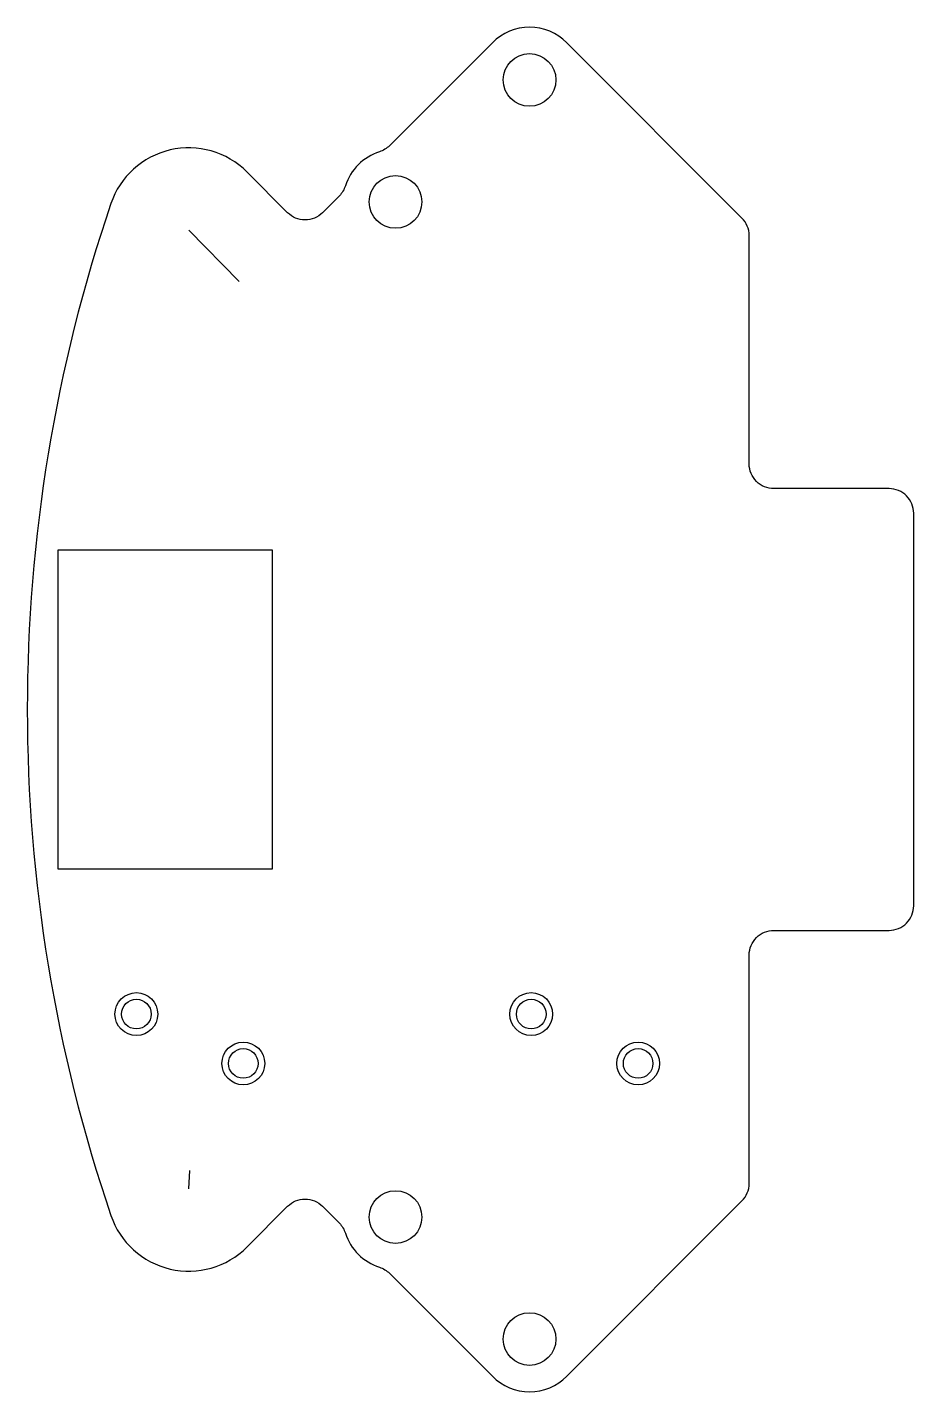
# Model space of a CAD drawing. Header units: millimetres. Extents: x -23.9 to 30, y -41.4 to 41.4.
import ezdxf

# ---------------------------------------------------------------- set-up
doc = ezdxf.new("R2010")
doc.units = ezdxf.units.MM
doc.layers.get('0').update_dxf_attribs({"linetype": 'CONTINUOUS'})

msp = doc.modelspace()

# ---------------------------------------------------------------- linework, layer by layer
for p, q in [((-14.069, 29.119), (-11, 26)), ((-14.069, -29.119), (-14, -28))]:
    msp.add_line(p, q)
msp.add_lwpolyline([(8.913, -40.503), (19.561, -29.855, 0.198912), (20, -28.794), (20, -14.916, -0.414214), (21.5, -13.416), (28.5, -13.416, 0.414214), (30, -11.916), (30, 11.916, 0.414214), (28.5, 13.416), (21.5, 13.416, -0.414214), (20, 14.916), (20, 28.794, 0.198912), (19.561, 29.855), (8.913, 40.503, 0.414214), (4.387, 40.503), (-1.869, 34.247, -0.119488), (-2.473, 33.879, 0.242438), (-4.545, 31.806, -0.119488), (-4.913, 31.203), (-5.937, 30.179, -0.414214), (-8.058, 30.179), (-10.533, 32.654, 0.555627), (-18.803, 30.728, 0.165272), (-18.803, -30.728, 0.555627), (-10.533, -32.654), (-8.058, -30.179, -0.414214), (-5.937, -30.179), (-4.913, -31.203, -0.119488), (-4.545, -31.806, 0.242438), (-2.473, -33.879, -0.119488), (-1.869, -34.247), (4.387, -40.503, 0.414214)], format="xyb", close=True)
msp.add_lwpolyline([(-9, -9.7), (-22, -9.7), (-22, 9.7), (-9, 9.7)], close=True)
for centre, radius in [((6.65, 38.24), 1.6), ((-1.497, 30.831), 1.6), ((-17.25, -18.5), 1.3), ((6.75, -18.5), 1.3), ((-17.25, -18.5), 0.9), ((6.75, -18.5), 0.9), ((-10.75, -21.5), 1.3), ((-10.75, -21.5), 0.9), ((13.25, -21.5), 1.3), ((13.25, -21.5), 0.9), ((-1.497, -30.831), 1.6), ((6.65, -38.24), 1.6)]:
    msp.add_circle(centre, radius)

doc.saveas('drawing.dxf')
